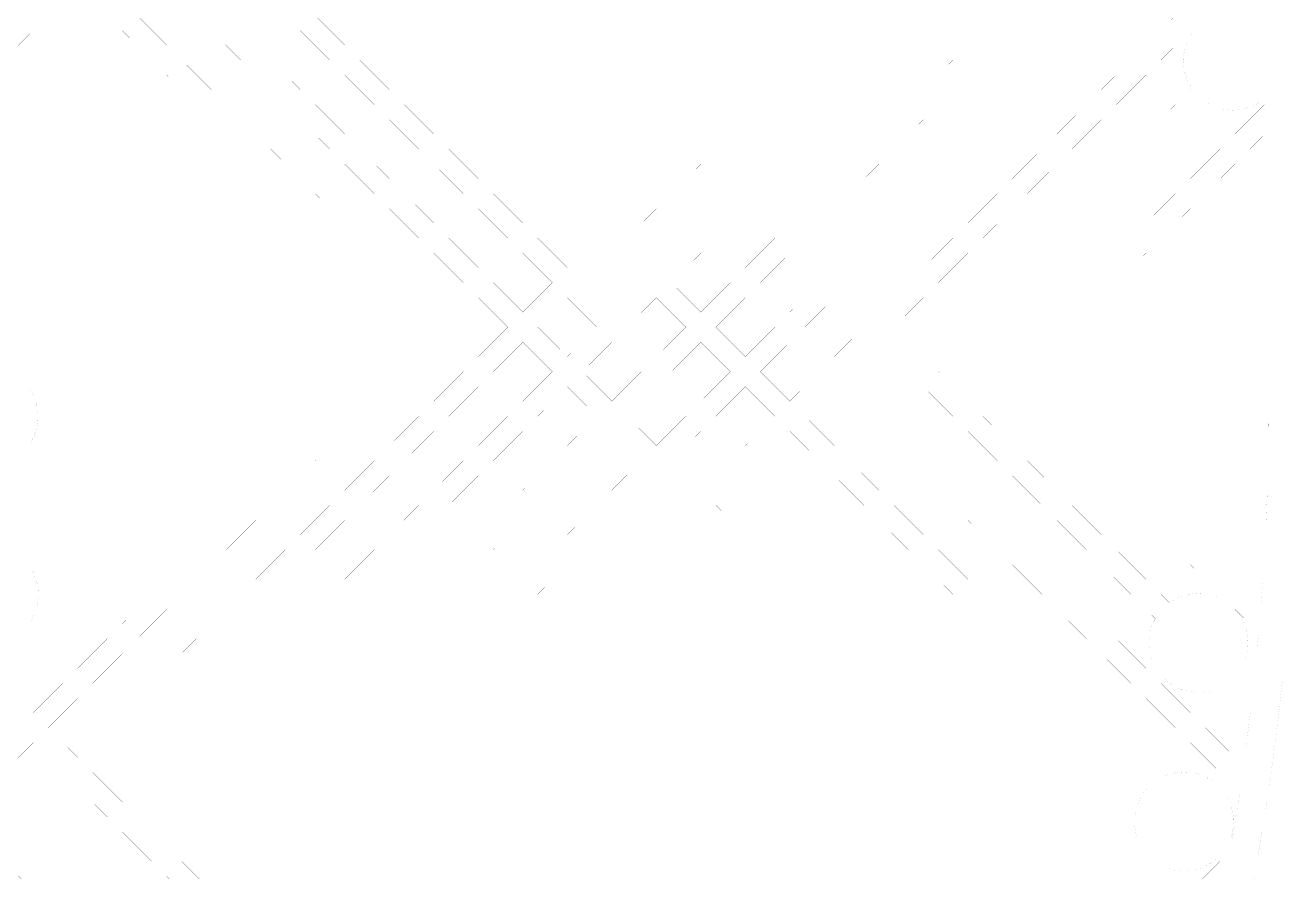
# Model space of a CAD drawing. Extents: x 726 to 4465, y 139 to 737.
# Drawn here: x 3950.43 to 3993.56, y 475.22 to 504.66 of the extents above; entities that cross this region are included whole.
import ezdxf

# ---------------------------------------------------------------- set-up
doc = ezdxf.new("R2010")
doc.units = 0
doc.layers.add('d_area', color=4, linetype='Continuous')
doc.layers.add('e_area', color=95, linetype='Continuous')

# ---------------------------------------------------------------- blocks, each defined once
blk = doc.blocks.new('PAD_R3')
at = {"layer": 'e_area', "const_width": 0.5}
blk.add_lwpolyline([(0.25, 0, 1), (-0.25, 0, 1)], format="xyb", close=True, dxfattribs=at)

msp = doc.modelspace()

# ---------------------------------------------------------------- linework, layer by layer
at = {"layer": 'd_area', "const_width": 0.00096}
for points in [[(3923.214, 475.222), (3923.214, 535.466), (4041.191, 535.466), (4041.191, 475.222), (3923.214, 475.222), (3923.214, 535.466), (3939.335, 535.466), (3939.335, 491.631, -0.112724), (3935.587, 475.222)], [(3989.595, 503.451), (3990.612, 502.433), (3990.66, 502.48, -0.148602), (3990.371, 503.43, -0.153071), (3990.676, 504.404), (3990.612, 504.468)], [(3991.13, 501.916), (3992.146, 500.899), (3993.164, 501.917), (3993.052, 502.028, -0.153072), (3992.078, 501.723, -0.138047), (3991.188, 501.973)], [(3950.611, 492.086, -0.143621), (3950.881, 491.165, -0.141751), (3950.617, 490.253), (3950.714, 490.157), (3951.731, 491.173), (3950.714, 492.19)], [(3950.618, 485.956, -0.144915), (3950.893, 485.027, -0.143068), (3950.625, 484.108), (3950.714, 484.019), (3951.732, 485.037), (3950.715, 486.053)], [(3989.595, 485.036), (3989.888, 484.742, -0.157794), (3990.888, 485.066, -0.097311), (3991.534, 484.939), (3991.63, 485.036), (3990.612, 486.053)], [(3988.061, 483.502), (3989.079, 482.484), (3989.308, 482.713, -0.097312), (3989.181, 483.359, -0.12875), (3989.4, 484.196), (3989.077, 484.518)], [(3991.13, 480.433), (3992.147, 479.415), (3992.532, 479.8, 0.002746), (3992.672, 480.924), (3992.146, 481.45)], [(3989.595, 478.898), (3989.723, 478.77, -0.10117), (3990.393, 478.907, -0.149393), (3991.347, 478.615), (3991.63, 478.898), (3990.612, 479.916)]]:
    msp.add_lwpolyline(points, format="xyb", close=True, dxfattribs=at)
for points in [[(3951.23, 504.985), (3952.248, 503.968), (3953.265, 504.985), (3952.248, 506.003)], [(3954.3, 504.985), (3955.318, 503.968), (3956.335, 504.985), (3955.318, 506.003)], [(3957.37, 504.985), (3958.388, 503.968), (3959.404, 504.984), (3958.386, 506.002)], [(3960.439, 504.984), (3961.456, 503.967), (3962.474, 504.985), (3961.456, 506.002)], [(3963.508, 504.985), (3964.525, 503.968), (3965.543, 504.985), (3964.526, 506.002)], [(3966.577, 504.985), (3967.595, 503.968), (3968.612, 504.984), (3967.594, 506.002)], [(3969.646, 504.984), (3970.663, 503.968), (3971.68, 504.985), (3970.664, 506.002)], [(3972.715, 504.985), (3973.733, 503.968), (3974.75, 504.985), (3973.733, 506.003)], [(3975.785, 504.985), (3976.802, 503.968), (3977.819, 504.984), (3976.801, 506.002)], [(3978.853, 504.984), (3979.87, 503.968), (3980.888, 504.985), (3979.871, 506.002)], [(3981.922, 504.985), (3982.94, 503.968), (3983.958, 504.985), (3982.94, 506.003)], [(3984.992, 504.985), (3986.009, 503.969), (3987.025, 504.985), (3986.009, 506.002)], [(3988.06, 504.986), (3989.077, 503.968), (3990.095, 504.985), (3989.077, 506.003)], [(3949.696, 503.452), (3950.714, 502.434), (3951.731, 503.45), (3950.713, 504.468)], [(3952.765, 503.45), (3953.783, 502.433), (3954.8, 503.45), (3953.783, 504.468)], [(3955.835, 503.45), (3956.853, 502.433), (3957.87, 503.45), (3956.853, 504.468)], [(3958.905, 503.45), (3959.922, 502.433), (3960.939, 503.45), (3959.921, 504.467)], [(3961.973, 503.45), (3962.99, 502.433), (3964.008, 503.45), (3962.991, 504.467)], [(3965.042, 503.45), (3966.06, 502.433), (3967.078, 503.45), (3966.06, 504.468)], [(3968.112, 503.45), (3969.129, 502.434), (3970.145, 503.45), (3969.129, 504.467)], [(3971.18, 503.45), (3972.198, 502.433), (3973.215, 503.45), (3972.198, 504.468)], [(3974.25, 503.45), (3975.267, 502.433), (3976.285, 503.45), (3975.267, 504.468)], [(3977.32, 503.45), (3978.336, 502.434), (3979.353, 503.45), (3978.336, 504.467)], [(3980.387, 503.45), (3981.405, 502.433), (3982.423, 503.45), (3981.405, 504.468)], [(3983.457, 503.45), (3984.474, 502.434), (3985.492, 503.452), (3984.475, 504.468)], [(3986.526, 503.452), (3987.544, 502.434), (3988.56, 503.451), (3987.543, 504.468)], [(3951.231, 501.917), (3952.249, 500.899), (3953.265, 501.915), (3952.248, 502.933)], [(3954.3, 501.915), (3955.318, 500.898), (3956.335, 501.915), (3955.318, 502.933)], [(3957.37, 501.915), (3958.387, 500.898), (3959.405, 501.916), (3958.388, 502.933)], [(3960.439, 501.916), (3961.456, 500.899), (3962.473, 501.916), (3961.456, 502.932)], [(3963.507, 501.916), (3964.525, 500.898), (3965.543, 501.915), (3964.525, 502.933)], [(3966.577, 501.915), (3967.594, 500.899), (3968.612, 501.917), (3967.595, 502.933)], [(3969.646, 501.917), (3970.664, 500.899), (3971.68, 501.915), (3970.663, 502.933)], [(3972.715, 501.915), (3973.733, 500.898), (3974.75, 501.915), (3973.733, 502.933)], [(3975.785, 501.915), (3976.801, 500.899), (3977.819, 501.916), (3976.802, 502.933)], [(3978.854, 501.916), (3979.871, 500.899), (3980.888, 501.916), (3979.87, 502.933)], [(3981.922, 501.916), (3982.939, 500.899), (3983.957, 501.917), (3982.94, 502.933)], [(3984.991, 501.917), (3986.009, 500.899), (3987.026, 501.917), (3986.009, 502.934)], [(3988.061, 501.917), (3989.079, 500.899), (3990.095, 501.916), (3989.077, 502.933)], [(3949.696, 500.382), (3950.714, 499.364), (3951.732, 500.382), (3950.714, 501.399)], [(3952.766, 500.382), (3953.784, 499.364), (3954.8, 500.381), (3953.783, 501.398)], [(3955.835, 500.381), (3956.852, 499.363), (3957.87, 500.381), (3956.853, 501.398)], [(3958.905, 500.381), (3959.921, 499.364), (3960.939, 500.382), (3959.922, 501.399)], [(3961.974, 500.382), (3962.991, 499.364), (3964.008, 500.381), (3962.99, 501.398)], [(3965.042, 500.381), (3966.059, 499.364), (3967.077, 500.382), (3966.06, 501.398)], [(3968.111, 500.382), (3969.129, 499.364), (3970.147, 500.382), (3969.129, 501.399)], [(3971.181, 500.382), (3972.199, 499.364), (3973.215, 500.381), (3972.198, 501.398)], [(3974.25, 500.381), (3975.267, 499.364), (3976.284, 500.381), (3975.267, 501.398)], [(3977.319, 500.381), (3978.336, 499.364), (3979.354, 500.382), (3978.336, 501.399)], [(3980.388, 500.382), (3981.405, 499.365), (3982.422, 500.382), (3981.405, 501.398)], [(3983.456, 500.382), (3984.474, 499.364), (3985.491, 500.382), (3984.474, 501.399)], [(3986.526, 500.382), (3987.544, 499.364), (3988.561, 500.382), (3987.544, 501.399)], [(3989.596, 500.382), (3990.612, 499.365), (3991.629, 500.382), (3990.612, 501.398)], [(3951.231, 498.847), (3952.249, 497.829), (3953.267, 498.847), (3952.249, 499.864)], [(3954.301, 498.847), (3955.319, 497.829), (3956.335, 498.846), (3955.318, 499.863)], [(3957.37, 498.846), (3958.386, 497.829), (3959.404, 498.847), (3958.387, 499.864)], [(3960.439, 498.847), (3961.456, 497.829), (3962.474, 498.847), (3961.456, 499.864)], [(3963.509, 498.847), (3964.525, 497.83), (3965.542, 498.847), (3964.525, 499.863)], [(3966.576, 498.847), (3967.594, 497.829), (3968.612, 498.847), (3967.594, 499.864)], [(3969.646, 498.847), (3970.664, 497.829), (3971.681, 498.847), (3970.664, 499.864)], [(3972.716, 498.847), (3973.733, 497.83), (3974.749, 498.846), (3973.733, 499.863)], [(3975.784, 498.846), (3976.801, 497.829), (3977.819, 498.847), (3976.802, 499.864)], [(3978.853, 498.847), (3979.87, 497.83), (3980.888, 498.848), (3979.871, 499.864)], [(3981.922, 498.848), (3982.94, 497.83), (3983.956, 498.847), (3982.939, 499.864)], [(3984.991, 498.847), (3986.009, 497.829), (3987.026, 498.847), (3986.009, 499.864)], [(3988.061, 498.847), (3989.077, 497.83), (3990.095, 498.848), (3989.079, 499.864)], [(3991.13, 498.848), (3992.147, 497.83), (3993.164, 498.847), (3992.146, 499.865)], [(3949.697, 497.313), (3950.715, 496.295), (3951.732, 497.312), (3950.714, 498.33)], [(3952.766, 497.312), (3953.784, 496.294), (3954.801, 497.312), (3953.784, 498.33)], [(3955.836, 497.312), (3956.853, 496.295), (3957.869, 497.312), (3956.852, 498.329)], [(3958.904, 497.312), (3959.921, 496.294), (3960.939, 497.312), (3959.921, 498.33)], [(3961.974, 497.312), (3962.99, 496.295), (3964.008, 497.313), (3962.991, 498.33)], [(3965.042, 497.313), (3966.06, 496.295), (3967.077, 497.312), (3966.059, 498.33)], [(3968.111, 497.312), (3969.129, 496.294), (3970.147, 497.312), (3969.129, 498.33)], [(3971.181, 497.312), (3972.198, 496.295), (3973.216, 497.313), (3972.199, 498.329)], [(3974.25, 497.313), (3975.267, 496.295), (3976.284, 497.312), (3975.267, 498.329)], [(3977.318, 497.312), (3978.335, 496.295), (3979.353, 497.313), (3978.336, 498.33)], [(3980.387, 497.313), (3981.405, 496.295), (3982.423, 497.313), (3981.405, 498.331)], [(3983.457, 497.313), (3984.475, 496.295), (3985.491, 497.312), (3984.474, 498.329)], [(3986.526, 497.312), (3987.542, 496.295), (3988.56, 497.313), (3987.544, 498.33)], [(3989.595, 497.313), (3990.612, 496.295), (3991.63, 497.313), (3990.612, 498.331)], [(3951.232, 495.778), (3952.25, 494.761), (3953.266, 495.777), (3952.249, 496.795)], [(3954.301, 495.777), (3955.318, 494.76), (3956.335, 495.778), (3955.319, 496.795)], [(3957.37, 495.778), (3958.388, 494.76), (3959.404, 495.777), (3958.386, 496.795)], [(3960.439, 495.777), (3961.455, 494.76), (3962.473, 495.778), (3961.456, 496.795)], [(3963.507, 495.778), (3964.525, 494.76), (3965.543, 495.778), (3964.525, 496.796)], [(3966.577, 495.778), (3967.595, 494.76), (3968.612, 495.777), (3967.594, 496.795)], [(3969.646, 495.777), (3970.663, 494.76), (3971.681, 495.778), (3970.664, 496.795)], [(3972.715, 495.778), (3973.732, 494.76), (3974.75, 495.778), (3973.733, 496.795)], [(3975.785, 495.778), (3976.801, 494.761), (3977.818, 495.778), (3976.801, 496.795)], [(3978.852, 495.778), (3979.87, 494.76), (3980.888, 495.778), (3979.87, 496.796)], [(3981.922, 495.778), (3982.94, 494.76), (3983.958, 495.778), (3982.94, 496.796)], [(3984.992, 495.778), (3986.009, 494.762), (3987.025, 495.778), (3986.009, 496.795)], [(3988.06, 495.778), (3989.077, 494.76), (3990.095, 495.778), (3989.077, 496.796)], [(3991.13, 495.778), (3992.147, 494.76), (3993.165, 495.778), (3992.147, 496.796)], [(3949.696, 494.242), (3950.714, 493.224), (3951.733, 494.243), (3950.715, 495.261)], [(3952.767, 494.243), (3953.784, 493.227), (3954.8, 494.243), (3953.784, 495.26)], [(3955.835, 494.243), (3956.853, 493.225), (3957.87, 494.243), (3956.853, 495.261)], [(3958.905, 494.243), (3959.921, 493.227), (3960.938, 494.243), (3959.921, 495.26)], [(3961.972, 494.243), (3962.99, 493.225), (3964.008, 494.243), (3962.99, 495.261)], [(3965.042, 494.243), (3966.06, 493.225), (3967.078, 494.243), (3966.06, 495.261)], [(3968.112, 494.243), (3969.129, 493.226), (3970.146, 494.243), (3969.129, 495.26)], [(3971.18, 494.243), (3972.198, 493.225), (3973.215, 494.243), (3972.198, 495.26)], [(3974.25, 494.243), (3975.267, 493.226), (3976.284, 494.244), (3975.267, 495.261)], [(3977.319, 494.244), (3978.336, 493.227), (3979.353, 494.243), (3978.335, 495.261)], [(3980.387, 494.243), (3981.405, 493.225), (3982.423, 494.243), (3981.405, 495.261)], [(3983.457, 494.243), (3984.474, 493.227), (3985.491, 494.244), (3984.475, 495.261)], [(3986.526, 494.244), (3987.544, 493.227), (3988.56, 494.243), (3987.542, 495.261)], [(3989.595, 494.243), (3990.612, 493.225), (3991.63, 494.243), (3990.612, 495.261)], [(3951.231, 492.707), (3952.248, 491.69), (3953.267, 492.709), (3952.25, 493.726)], [(3954.301, 492.709), (3955.319, 491.692), (3956.335, 492.708), (3955.318, 493.726)], [(3957.37, 492.708), (3958.386, 491.692), (3959.404, 492.709), (3958.388, 493.726)], [(3960.439, 492.709), (3961.456, 491.692), (3962.473, 492.708), (3961.455, 493.726)], [(3963.507, 492.708), (3964.525, 491.69), (3965.543, 492.708), (3964.525, 493.726)], [(3966.577, 492.708), (3967.594, 491.691), (3968.612, 492.709), (3967.595, 493.726)], [(3969.646, 492.709), (3970.664, 491.692), (3971.68, 492.708), (3970.663, 493.725)], [(3972.715, 492.708), (3973.732, 491.691), (3974.749, 492.709), (3973.732, 493.726)], [(3975.784, 492.709), (3976.801, 491.692), (3977.819, 492.709), (3976.801, 493.727)], [(3978.853, 492.709), (3979.871, 491.692), (3980.888, 492.708), (3979.87, 493.726)], [(3981.922, 492.708), (3982.939, 491.692), (3983.956, 492.709), (3982.94, 493.726)], [(3984.991, 492.709), (3986.009, 491.692), (3987.026, 492.709), (3986.009, 493.727)], [(3988.061, 492.709), (3989.079, 491.692), (3990.095, 492.708), (3989.077, 493.726)], [(3991.13, 492.708), (3992.146, 491.692), (3993.164, 492.709), (3992.147, 493.726)], [(3952.765, 491.173), (3953.783, 490.155), (3954.802, 491.174), (3953.784, 492.192)], [(3955.836, 491.174), (3956.853, 490.158), (3957.869, 491.174), (3956.853, 492.191)], [(3958.904, 491.174), (3959.921, 490.157), (3960.939, 491.174), (3959.921, 492.192)], [(3961.974, 491.174), (3962.991, 490.157), (3964.008, 491.173), (3962.99, 492.191)], [(3965.042, 491.173), (3966.059, 490.156), (3967.077, 491.174), (3966.06, 492.191)], [(3968.111, 491.174), (3969.129, 490.157), (3970.147, 491.174), (3969.129, 492.192)], [(3971.181, 491.174), (3972.198, 490.158), (3973.214, 491.174), (3972.198, 492.191)], [(3974.249, 491.174), (3975.266, 490.157), (3976.284, 491.174), (3975.267, 492.192)], [(3977.318, 491.174), (3978.336, 490.157), (3979.354, 491.174), (3978.336, 492.192)], [(3980.388, 491.174), (3981.405, 490.158), (3982.421, 491.174), (3981.405, 492.191)], [(3983.456, 491.174), (3984.474, 490.157), (3985.491, 491.174), (3984.474, 492.192)], [(3986.526, 491.174), (3987.544, 490.157), (3988.561, 491.174), (3987.544, 492.192)], [(3989.596, 491.174), (3990.612, 490.158), (3991.629, 491.174), (3990.612, 492.191)], [(3951.231, 489.639), (3952.249, 488.622), (3953.265, 489.638), (3952.248, 490.656)], [(3954.3, 489.638), (3955.316, 488.622), (3956.335, 489.641), (3955.319, 490.657)], [(3957.37, 489.641), (3958.388, 488.623), (3959.404, 489.639), (3958.386, 490.657)], [(3960.439, 489.639), (3961.456, 488.622), (3962.474, 489.639), (3961.456, 490.657)], [(3963.509, 489.639), (3964.526, 488.622), (3965.542, 489.639), (3964.525, 490.656)], [(3966.577, 489.639), (3967.594, 488.622), (3968.612, 489.639), (3967.594, 490.657)], [(3969.646, 489.639), (3970.663, 488.623), (3971.681, 489.64), (3970.664, 490.657)], [(3972.715, 489.64), (3973.732, 488.623), (3974.749, 489.639), (3973.732, 490.657)], [(3975.784, 489.639), (3976.801, 488.622), (3977.819, 489.639), (3976.801, 490.657)], [(3978.853, 489.639), (3979.87, 488.623), (3980.888, 489.641), (3979.871, 490.657)], [(3981.922, 489.641), (3982.94, 488.623), (3983.956, 489.639), (3982.939, 490.657)], [(3984.991, 489.639), (3986.009, 488.622), (3987.026, 489.639), (3986.009, 490.657)], [(3988.061, 489.639), (3989.077, 488.623), (3990.095, 489.641), (3989.079, 490.657)], [(3991.13, 489.641), (3992.147, 488.623), (3993.164, 489.639), (3992.146, 490.657)], [(3949.697, 488.106), (3950.715, 487.088), (3951.732, 488.104), (3950.714, 489.122)], [(3952.766, 488.104), (3953.783, 487.088), (3954.799, 488.104), (3953.783, 489.121)], [(3955.834, 488.104), (3956.851, 487.087), (3957.87, 488.106), (3956.853, 489.123)], [(3958.905, 488.106), (3959.923, 487.088), (3960.939, 488.104), (3959.921, 489.122)], [(3961.974, 488.104), (3962.991, 487.087), (3964.008, 488.105), (3962.991, 489.122)], [(3965.043, 488.105), (3966.06, 487.088), (3967.077, 488.104), (3966.059, 489.122)], [(3968.111, 488.104), (3969.128, 487.088), (3970.146, 488.105), (3969.129, 489.122)], [(3971.18, 488.105), (3972.198, 487.088), (3973.215, 488.106), (3972.198, 489.123)], [(3974.25, 488.106), (3975.267, 487.088), (3976.284, 488.104), (3975.266, 489.122)], [(3977.318, 488.104), (3978.335, 487.088), (3979.353, 488.106), (3978.336, 489.122)], [(3980.387, 488.106), (3981.405, 487.088), (3982.423, 488.106), (3981.405, 489.123)], [(3983.457, 488.106), (3984.475, 487.088), (3985.491, 488.104), (3984.474, 489.122)], [(3986.526, 488.104), (3987.542, 487.088), (3988.56, 488.106), (3987.544, 489.122)], [(3989.595, 488.106), (3990.612, 487.088), (3991.63, 488.106), (3990.612, 489.123)], [(3951.232, 486.571), (3952.249, 485.554), (3953.265, 486.571), (3952.249, 487.587)], [(3954.3, 486.571), (3955.318, 485.553), (3956.334, 486.569), (3955.316, 487.587)], [(3957.369, 486.569), (3958.386, 485.552), (3959.405, 486.571), (3958.388, 487.588)], [(3960.44, 486.571), (3961.457, 485.554), (3962.473, 486.57), (3961.456, 487.587)], [(3963.508, 486.57), (3964.525, 485.553), (3965.543, 486.571), (3964.526, 487.588)], [(3966.577, 486.571), (3967.594, 485.554), (3968.611, 486.57), (3967.594, 487.587)], [(3969.645, 486.57), (3970.663, 485.553), (3971.68, 486.571), (3970.663, 487.588)], [(3972.715, 486.571), (3973.732, 485.553), (3974.75, 486.571), (3973.733, 487.588)], [(3975.785, 486.571), (3976.801, 485.554), (3977.818, 486.571), (3976.801, 487.587)], [(3978.852, 486.571), (3979.87, 485.553), (3980.888, 486.571), (3979.87, 487.588)], [(3981.922, 486.571), (3982.94, 485.553), (3983.958, 486.571), (3982.94, 487.588)], [(3984.992, 486.571), (3986.009, 485.554), (3987.025, 486.571), (3986.009, 487.587)], [(3988.06, 486.571), (3989.077, 485.553), (3990.095, 486.571), (3989.077, 487.588)], [(3991.13, 486.571), (3992.147, 485.553), (3993.165, 486.571), (3992.147, 487.588)], [(3952.766, 485.037), (3953.784, 484.019), (3954.8, 485.036), (3953.783, 486.053)], [(3955.835, 485.036), (3956.853, 484.018), (3957.869, 485.034), (3956.851, 486.052)], [(3958.904, 485.034), (3959.921, 484.017), (3960.94, 485.036), (3959.923, 486.053)], [(3961.974, 485.036), (3962.991, 484.019), (3964.008, 485.036), (3962.991, 486.053)], [(3965.042, 485.036), (3966.059, 484.019), (3967.077, 485.036), (3966.06, 486.053)], [(3968.111, 485.037), (3969.129, 484.019), (3970.145, 485.036), (3969.128, 486.053)], [(3971.18, 485.036), (3972.198, 484.018), (3973.215, 485.036), (3972.198, 486.053)], [(3974.25, 485.036), (3975.266, 484.019), (3976.284, 485.037), (3975.267, 486.053)], [(3977.318, 485.037), (3978.336, 484.019), (3979.353, 485.036), (3978.335, 486.053)], [(3980.387, 485.036), (3981.405, 484.018), (3982.423, 485.036), (3981.405, 486.053)], [(3983.457, 485.036), (3984.474, 484.019), (3985.491, 485.037), (3984.475, 486.053)], [(3986.526, 485.037), (3987.544, 484.019), (3988.56, 485.036), (3987.542, 486.053)], [(3951.231, 483.502), (3952.249, 482.484), (3953.267, 483.502), (3952.249, 484.52)], [(3954.301, 483.502), (3955.319, 482.484), (3956.335, 483.501), (3955.318, 484.518)], [(3957.37, 483.501), (3958.387, 482.484), (3959.403, 483.5), (3958.386, 484.517)], [(3960.438, 483.5), (3961.455, 482.483), (3962.474, 483.502), (3961.457, 484.519)], [(3963.509, 483.502), (3964.526, 482.485), (3965.542, 483.502), (3964.525, 484.518)], [(3966.577, 483.502), (3967.594, 482.484), (3968.612, 483.502), (3967.594, 484.519)], [(3969.646, 483.502), (3970.664, 482.484), (3971.68, 483.501), (3970.663, 484.518)], [(3972.715, 483.501), (3973.731, 482.484), (3974.749, 483.502), (3973.732, 484.518)], [(3975.784, 483.502), (3976.801, 482.484), (3977.819, 483.502), (3976.801, 484.52)], [(3978.853, 483.502), (3979.871, 482.484), (3980.888, 483.501), (3979.87, 484.518)], [(3981.922, 483.501), (3982.939, 482.484), (3983.956, 483.502), (3982.94, 484.518)], [(3984.991, 483.502), (3986.009, 482.484), (3987.026, 483.502), (3986.009, 484.52)], [(3949.696, 481.967), (3950.714, 480.949), (3951.732, 481.967), (3950.714, 482.985)], [(3952.766, 481.967), (3953.784, 480.949), (3954.802, 481.967), (3953.784, 482.985)], [(3955.836, 481.967), (3956.853, 480.95), (3957.87, 481.966), (3956.853, 482.983)], [(3958.904, 481.966), (3959.921, 480.949), (3960.938, 481.966), (3959.921, 482.983)], [(3961.972, 481.966), (3962.989, 480.949), (3964.008, 481.968), (3962.991, 482.985)], [(3965.043, 481.968), (3966.06, 480.95), (3967.077, 481.967), (3966.059, 482.984)], [(3968.111, 481.967), (3969.129, 480.949), (3970.147, 481.967), (3969.129, 482.985)], [(3971.181, 481.967), (3972.198, 480.95), (3973.214, 481.967), (3972.198, 482.983)], [(3974.249, 481.967), (3975.266, 480.949), (3976.284, 481.967), (3975.266, 482.985)], [(3977.318, 481.967), (3978.336, 480.949), (3979.354, 481.967), (3978.336, 482.985)], [(3980.388, 481.967), (3981.405, 480.95), (3982.421, 481.967), (3981.405, 482.983)], [(3983.456, 481.967), (3984.474, 480.949), (3985.491, 481.967), (3984.474, 482.985)], [(3986.526, 481.967), (3987.544, 480.949), (3988.561, 481.967), (3987.544, 482.985)], [(3951.231, 480.432), (3952.249, 479.414), (3953.267, 480.432), (3952.249, 481.45)], [(3954.301, 480.432), (3955.318, 479.415), (3956.336, 480.433), (3955.319, 481.45)], [(3957.37, 480.433), (3958.388, 479.415), (3959.404, 480.432), (3958.387, 481.449)], [(3960.439, 480.432), (3961.456, 479.415), (3962.472, 480.432), (3961.455, 481.448)], [(3963.507, 480.432), (3964.524, 479.414), (3965.543, 480.433), (3964.526, 481.45)], [(3966.577, 480.433), (3967.595, 479.415), (3968.612, 480.432), (3967.594, 481.45)], [(3969.646, 480.432), (3970.663, 479.415), (3971.68, 480.433), (3970.664, 481.45)], [(3972.715, 480.433), (3973.732, 479.415), (3974.749, 480.432), (3973.731, 481.45)], [(3975.784, 480.432), (3976.801, 479.414), (3977.819, 480.432), (3976.801, 481.45)], [(3978.853, 480.432), (3979.87, 479.415), (3980.888, 480.433), (3979.871, 481.45)], [(3981.922, 480.433), (3982.94, 479.415), (3983.956, 480.432), (3982.939, 481.45)], [(3984.991, 480.432), (3986.009, 479.414), (3987.026, 480.432), (3986.009, 481.45)], [(3988.061, 480.432), (3989.077, 479.415), (3990.095, 480.433), (3989.079, 481.45)], [(3949.697, 478.898), (3950.715, 477.88), (3951.732, 478.897), (3950.714, 479.915)], [(3952.766, 478.897), (3953.783, 477.88), (3954.801, 478.898), (3953.784, 479.915)], [(3955.836, 478.898), (3956.853, 477.88), (3957.87, 478.898), (3956.853, 479.915)], [(3958.905, 478.898), (3959.922, 477.881), (3960.938, 478.898), (3959.921, 479.915)], [(3961.973, 478.898), (3962.99, 477.88), (3964.007, 478.897), (3962.989, 479.914)], [(3965.041, 478.897), (3966.059, 477.879), (3967.078, 478.898), (3966.06, 479.916)], [(3968.112, 478.898), (3969.129, 477.882), (3970.145, 478.898), (3969.129, 479.915)], [(3971.18, 478.898), (3972.198, 477.88), (3973.215, 478.898), (3972.198, 479.916)], [(3974.25, 478.898), (3975.267, 477.88), (3976.284, 478.897), (3975.266, 479.915)], [(3977.318, 478.897), (3978.335, 477.88), (3979.353, 478.898), (3978.336, 479.915)], [(3980.387, 478.898), (3981.405, 477.88), (3982.423, 478.898), (3981.405, 479.916)], [(3983.457, 478.898), (3984.475, 477.88), (3985.491, 478.897), (3984.474, 479.915)], [(3986.526, 478.897), (3987.542, 477.88), (3988.56, 478.898), (3987.544, 479.915)], [(3951.232, 477.363), (3952.25, 476.346), (3953.266, 477.363), (3952.249, 478.38)], [(3954.301, 477.363), (3955.318, 476.346), (3956.335, 477.363), (3955.318, 478.38)], [(3957.37, 477.363), (3958.387, 476.346), (3959.405, 477.364), (3958.388, 478.381)], [(3960.439, 477.364), (3961.456, 476.347), (3962.473, 477.363), (3961.456, 478.381)], [(3963.507, 477.363), (3964.525, 476.346), (3965.542, 477.362), (3964.524, 478.38)], [(3966.576, 477.362), (3967.593, 476.346), (3968.612, 477.364), (3967.595, 478.381)], [(3969.646, 477.364), (3970.664, 476.347), (3971.68, 477.363), (3970.663, 478.381)], [(3972.715, 477.363), (3973.733, 476.345), (3974.75, 477.363), (3973.732, 478.381)], [(3975.785, 477.363), (3976.801, 476.347), (3977.818, 477.363), (3976.801, 478.38)], [(3978.852, 477.363), (3979.87, 476.346), (3980.888, 477.363), (3979.87, 478.381)], [(3981.922, 477.363), (3982.94, 476.346), (3983.958, 477.363), (3982.94, 478.381)], [(3984.992, 477.363), (3986.009, 476.347), (3987.025, 477.363), (3986.009, 478.38)]]:
    msp.add_lwpolyline(points, close=True, dxfattribs=at)
for points in [[(3993.302, 501.02), (3992.663, 500.382)], [(3993.302, 499.743), (3993.302, 501.02)], [(3992.663, 500.382), (3993.302, 499.743)], [(3993.302, 497.95), (3992.665, 497.313)], [(3993.302, 496.676), (3993.302, 497.95)], [(3992.665, 497.313), (3993.302, 496.676)], [(3993.305, 494.883), (3992.665, 494.243)], [(3993.31, 493.597), (3993.305, 494.883)], [(3992.665, 494.243), (3993.31, 493.597)], [(3993.318, 491.829), (3992.663, 491.174)], [(3992.663, 491.174), (3993.311, 490.527)], [(3993.268, 488.709), (3992.665, 488.106)], [(3992.665, 488.106), (3993.22, 487.55)], [(3993.101, 485.472), (3992.665, 485.036)], [(3992.665, 485.036), (3993.041, 484.659)], [(3992.519, 482.857), (3992.922, 483.26), (3992.96, 483.639), (3992.965, 483.701), (3992.147, 484.518), (3992.144, 484.515)], [(3989.596, 481.967), (3990.612, 480.95), (3991.39, 481.728)], [(3988.06, 477.363), (3988.779, 476.644)], [(3951.125, 475.222), (3951.732, 475.829), (3950.715, 476.846), (3949.697, 475.828), (3950.304, 475.222)], [(3954.194, 475.222), (3954.8, 475.828), (3953.783, 476.845), (3952.767, 475.829), (3953.374, 475.222)], [(3957.263, 475.222), (3957.87, 475.829), (3956.853, 476.846), (3955.835, 475.828), (3956.441, 475.222)], [(3960.331, 475.222), (3960.939, 475.829), (3959.922, 476.847), (3958.904, 475.829), (3959.511, 475.222)], [(3963.401, 475.222), (3964.008, 475.828), (3962.99, 476.846), (3961.974, 475.829), (3962.581, 475.222)], [(3966.469, 475.222), (3967.075, 475.828), (3966.059, 476.845), (3965.042, 475.828), (3965.649, 475.222)], [(3969.539, 475.222), (3970.147, 475.829), (3969.129, 476.847), (3968.11, 475.828), (3968.716, 475.222)], [(3972.609, 475.222), (3973.215, 475.828), (3972.198, 476.846), (3971.181, 475.829), (3971.789, 475.222)], [(3975.676, 475.222), (3976.284, 475.829), (3975.267, 476.846), (3974.25, 475.828), (3974.856, 475.222)], [(3978.746, 475.222), (3979.353, 475.828), (3978.335, 476.846), (3977.318, 475.829), (3977.926, 475.222)], [(3981.816, 475.222), (3982.423, 475.828), (3981.405, 476.846), (3980.387, 475.828), (3980.994, 475.222)], [(3984.884, 475.222), (3985.491, 475.829), (3984.475, 476.846), (3983.457, 475.828), (3984.064, 475.222)], [(3987.954, 475.222), (3988.56, 475.828), (3987.542, 476.846), (3986.526, 475.829), (3987.134, 475.222)], [(3953.374, 475.222), (3952.339, 475.222), (3952.25, 475.312), (3952.16, 475.222), (3951.125, 475.222)], [(3956.441, 475.222), (3955.407, 475.222), (3955.318, 475.311), (3955.229, 475.222), (3954.194, 475.222)], [(3959.511, 475.222), (3958.477, 475.222), (3958.387, 475.312), (3958.297, 475.222), (3957.263, 475.222)], [(3962.581, 475.222), (3961.547, 475.222), (3961.456, 475.312), (3961.366, 475.222), (3960.331, 475.222)], [(3965.649, 475.222), (3964.614, 475.222), (3964.525, 475.311), (3964.436, 475.222), (3963.401, 475.222)], [(3968.716, 475.222), (3967.682, 475.222), (3967.593, 475.311), (3967.503, 475.222), (3966.469, 475.222)], [(3971.789, 475.222), (3970.754, 475.222), (3970.664, 475.312), (3970.573, 475.222), (3969.539, 475.222)], [(3974.856, 475.222), (3973.822, 475.222), (3973.733, 475.311), (3973.643, 475.222), (3972.609, 475.222)], [(3977.926, 475.222), (3976.892, 475.222), (3976.801, 475.312), (3976.711, 475.222), (3975.676, 475.222)], [(3980.994, 475.222), (3979.959, 475.222), (3979.87, 475.311), (3979.781, 475.222), (3978.746, 475.222)], [(3984.064, 475.222), (3983.029, 475.222), (3982.94, 475.311), (3982.851, 475.222), (3981.816, 475.222)], [(3987.134, 475.222), (3986.099, 475.222), (3986.009, 475.312), (3985.918, 475.222), (3984.884, 475.222)], [(3990.201, 475.222), (3989.167, 475.222), (3989.077, 475.311), (3988.988, 475.222), (3987.954, 475.222)], [(3989.837, 475.586), (3990.201, 475.222)]]:
    msp.add_lwpolyline(points, dxfattribs=at)
for points in [[(3993.311, 490.527, 0.003122), (3993.319, 491.672), (3993.318, 491.829)], [(3993.22, 487.55, 0.000686), (3993.232, 487.804), (3993.232, 487.806, 0.002411), (3993.268, 488.709)], [(3993.041, 484.659, 0.002222), (3993.101, 485.472)], [(3992.144, 484.515, -0.188136), (3992.595, 483.359, -0.07476), (3992.519, 482.857)], [(3993.811, 482.331, -0.007686), (3993.429, 479.152, -0.002888), (3993.263, 477.961, -0.022936), (3993.254, 477.917), (3992.808, 475.222), (3991.024, 475.222)], [(3991.39, 481.728, -0.074762), (3990.888, 481.652, -0.188138), (3989.732, 482.103), (3989.596, 481.967)], [(3988.779, 476.644, -0.083164), (3988.686, 477.2, -0.184473), (3989.121, 478.338), (3989.077, 478.381), (3988.06, 477.363)], [(3992.033, 476.46, 0.000668), (3992.072, 476.698, -0.02214), (3992.081, 476.741), (3992.314, 478.214), (3992.147, 478.381), (3991.852, 478.086)], [(3991.852, 478.086, -0.241776), (3991.963, 476.53), (3992.033, 476.46)], [(3991.024, 475.222), (3991.63, 475.828), (3991.531, 475.928, -0.271802), (3989.837, 475.586)]]:
    msp.add_lwpolyline(points, format="xyb", dxfattribs=at)

# ---------------------------------------------------------------- block references
at = {"layer": 'd_area', "xscale": 0.00096, "yscale": 0.00096, "zscale": 0.96}
for p in [(3993.302, 501.02), (3993.302, 501.02), (3992.663, 500.382), (3992.663, 500.382), (3993.302, 499.743), (3993.302, 499.743), (3993.302, 497.95), (3993.302, 497.95), (3992.665, 497.313), (3992.665, 497.313), (3993.302, 496.676), (3993.302, 496.676), (3993.305, 494.883), (3993.305, 494.883), (3992.665, 494.243), (3992.665, 494.243), (3993.31, 493.597), (3993.31, 493.597), (3993.318, 491.829), (3993.318, 491.829), (3992.663, 491.174), (3992.663, 491.174), (3993.311, 490.527), (3993.311, 490.527), (3993.268, 488.709), (3993.268, 488.709), (3992.665, 488.106), (3992.665, 488.106), (3993.22, 487.55), (3993.22, 487.55), (3993.101, 485.472), (3993.101, 485.472), (3992.665, 485.036), (3992.665, 485.036), (3992.144, 484.515), (3992.144, 484.515), (3993.041, 484.659), (3993.041, 484.659), (3992.519, 482.857), (3992.519, 482.857), (3989.596, 481.967), (3989.596, 481.967), (3991.39, 481.728), (3991.39, 481.728), (3991.852, 478.086), (3991.852, 478.086), (3988.06, 477.363), (3988.06, 477.363), (3988.779, 476.644), (3988.779, 476.644), (3992.033, 476.46), (3992.033, 476.46), (3989.837, 475.586), (3989.837, 475.586), (3951.125, 475.222), (3951.125, 475.222), (3953.374, 475.222), (3953.374, 475.222), (3954.194, 475.222), (3954.194, 475.222), (3956.441, 475.222), (3956.441, 475.222), (3957.263, 475.222), (3957.263, 475.222), (3959.511, 475.222), (3959.511, 475.222), (3960.331, 475.222), (3960.331, 475.222), (3962.581, 475.222), (3962.581, 475.222), (3963.401, 475.222), (3963.401, 475.222), (3965.649, 475.222), (3965.649, 475.222), (3966.469, 475.222), (3966.469, 475.222), (3968.716, 475.222), (3968.716, 475.222), (3969.539, 475.222), (3969.539, 475.222), (3971.789, 475.222), (3971.789, 475.222), (3972.609, 475.222), (3972.609, 475.222), (3974.856, 475.222), (3974.856, 475.222), (3975.676, 475.222), (3975.676, 475.222), (3977.926, 475.222), (3977.926, 475.222), (3978.746, 475.222), (3978.746, 475.222), (3980.994, 475.222), (3980.994, 475.222), (3981.816, 475.222), (3981.816, 475.222), (3984.064, 475.222), (3984.064, 475.222), (3984.884, 475.222), (3984.884, 475.222), (3987.134, 475.222), (3987.134, 475.222), (3987.954, 475.222), (3987.954, 475.222), (3990.201, 475.222), (3990.201, 475.222), (3991.024, 475.222), (3991.024, 475.222)]:
    msp.add_blockref('PAD_R3', p, dxfattribs=at)

doc.saveas('drawing.dxf')
